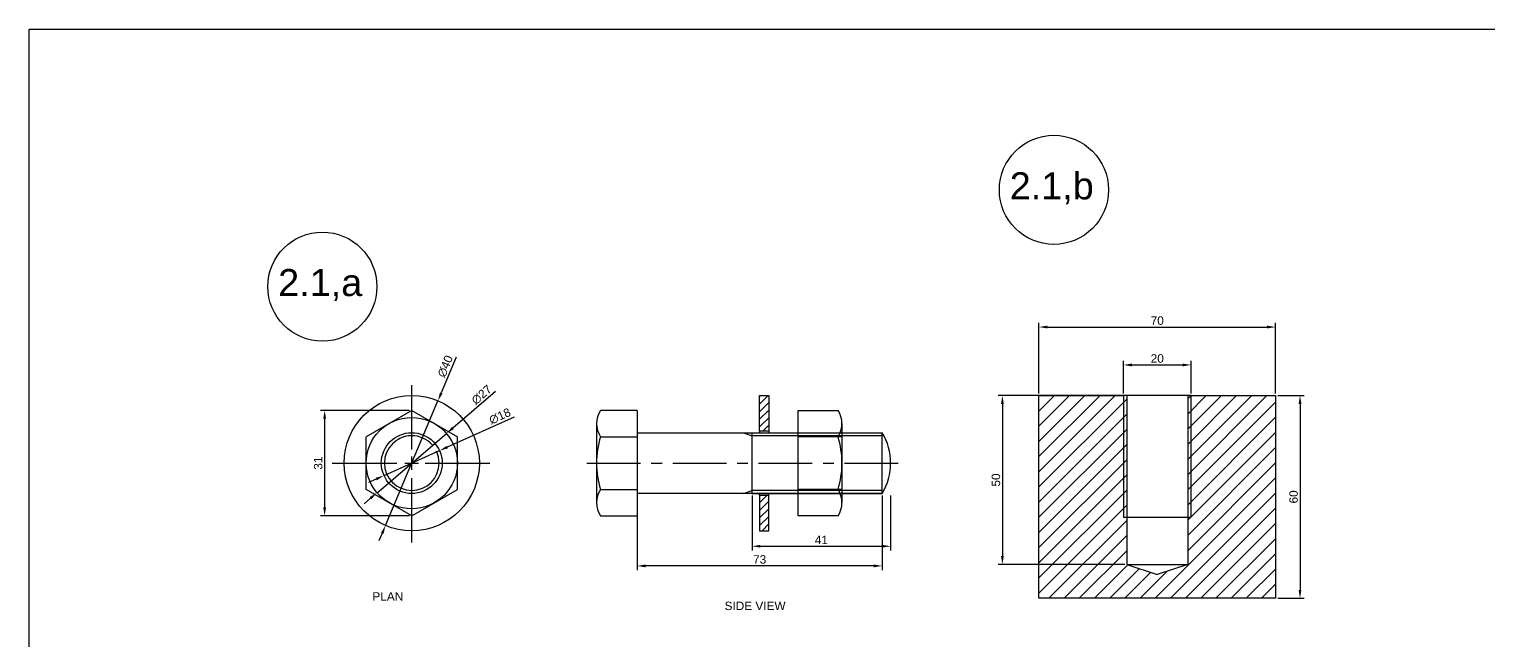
# Model space of a CAD drawing. Header units: millimetres. Extents: x 3067 to 6578, y 1382 to 1935.
# Drawn here: x 4520.3 to 4952.1, y 1754.1 to 1935 of the extents above; entities that cross this region are included whole.
import ezdxf

# ---------------------------------------------------------------- set-up
doc = ezdxf.new("R2010")
doc.units = ezdxf.units.MM
doc.linetypes.add('CENTER', pattern=[50.8, 31.75, -6.35, 6.35, -6.35])
doc.linetypes.add('CENTER2', pattern=[28.575, 19.05, -3.175, 3.175, -3.175])
doc.styles.get("Standard").update_dxf_attribs({"font": 'arial.ttf'})
doc.dimstyles.new('chella', dxfattribs={"dimtxt": 2.5, "dimasz": 2.5, "dimexe": 1.25, "dimexo": 0.625, "dimtad": 1, "dimdec": 0, "dimtxsty": 'Standard', "dimcen": 2.5, "dimclrd": 3, "dimclre": 3, "dimclrt": 4, "dimadec": 0, "dimazin": 0, "dimtfac": 1, "dimtdec": 0, "dimtmove": 0, "dimatfit": 3, "dimfxl": 1, "dimarcsym": 0})

# ---------------------------------------------------------------- blocks, each defined once
blk = doc.blocks.new('*U18')
at = {"color": 0, "linetype": 'CENTER2', "transparency": 16777216}
for p, q in [((0, 4), (0, 23.5)), ((-23.5, 0), (-4, 0)), ((4, 0), (23.5, 0)), ((0, -23.5), (0, -4))]:
    blk.add_line(p, q, dxfattribs=at)
at = {"color": 0, "linetype": 'Continuous', "transparency": 16777216}
for p, q in [((-2, 0), (2, 0)), ((0, -2), (0, 2))]:
    blk.add_line(p, q, dxfattribs=at)
blk = doc.blocks.new('*D65')
at = {"color": 3, "lineweight": -2, "transparency": 16777216}
for p, q in [((4889.66, 1826.68), (4897.52, 1826.68)), ((4896.27, 1824.18), (4896.27, 1769.18)), ((4889.66, 1766.68), (4897.52, 1766.68))]:
    blk.add_line(p, q, dxfattribs=at)
at = {"color": 3, "transparency": 16777216}
for points in [[(4895.85, 1824.18), (4896.69, 1824.18), (4896.27, 1826.68)], [(4895.85, 1769.18), (4896.69, 1769.18), (4896.27, 1766.68)]]:
    blk.add_solid(points, dxfattribs=at)
at = {"layer": 'Defpoints', "color": 0, "transparency": 16777216}
for p in [(4889.04, 1826.68), (4889.04, 1766.68), (4896.27, 1766.68)]:
    blk.add_point(p, dxfattribs=at)
at = {"color": 4, "transparency": 16777216, "insert": (4894.37, 1796.68), "char_height": 2.5, "attachment_point": 5, "rotation": 90}
blk.add_mtext('60', dxfattribs=at)
blk = doc.blocks.new('*D66')
at = {"color": 3, "lineweight": -2, "transparency": 16777216}
for p, q in [((4819.04, 1827.31), (4819.04, 1848.17)), ((4889.04, 1827.31), (4889.04, 1848.17)), ((4821.54, 1846.92), (4886.54, 1846.92))]:
    blk.add_line(p, q, dxfattribs=at)
at = {"color": 3, "transparency": 16777216}
for points in [[(4821.54, 1847.34), (4821.54, 1846.51), (4819.04, 1846.92)], [(4886.54, 1847.34), (4886.54, 1846.51), (4889.04, 1846.92)]]:
    blk.add_solid(points, dxfattribs=at)
at = {"layer": 'Defpoints', "color": 0, "transparency": 16777216}
for p in [(4889.04, 1846.92), (4819.04, 1826.68), (4889.04, 1826.68)]:
    blk.add_point(p, dxfattribs=at)
at = {"color": 4, "transparency": 16777216, "insert": (4854.04, 1848.82), "char_height": 2.5, "attachment_point": 5}
blk.add_mtext('70', dxfattribs=at)
blk = doc.blocks.new('*D67')
at = {"color": 3, "lineweight": -2, "transparency": 16777216}
for p, q in [((4844.04, 1827.31), (4844.04, 1836.96)), ((4846.54, 1835.71), (4861.54, 1835.71)), ((4864.04, 1827.31), (4864.04, 1836.96))]:
    blk.add_line(p, q, dxfattribs=at)
at = {"color": 3, "transparency": 16777216}
for points in [[(4846.54, 1836.13), (4846.54, 1835.29), (4844.04, 1835.71)], [(4861.54, 1836.13), (4861.54, 1835.29), (4864.04, 1835.71)]]:
    blk.add_solid(points, dxfattribs=at)
at = {"layer": 'Defpoints', "color": 0, "transparency": 16777216}
for p in [(4864.04, 1835.71), (4844.04, 1826.68), (4864.04, 1826.68)]:
    blk.add_point(p, dxfattribs=at)
at = {"color": 4, "transparency": 16777216, "insert": (4854.04, 1837.61), "char_height": 2.5, "attachment_point": 5}
blk.add_mtext('20', dxfattribs=at)
blk = doc.blocks.new('*D68')
at = {"color": 3, "lineweight": -2, "transparency": 16777216}
for p, q in [((4844.41, 1826.68), (4806.99, 1826.68)), ((4808.24, 1824.18), (4808.24, 1779.18)), ((4844.41, 1776.68), (4806.99, 1776.68))]:
    blk.add_line(p, q, dxfattribs=at)
at = {"color": 3, "transparency": 16777216}
for points in [[(4807.82, 1824.18), (4808.65, 1824.18), (4808.24, 1826.68)], [(4807.82, 1779.18), (4808.65, 1779.18), (4808.24, 1776.68)]]:
    blk.add_solid(points, dxfattribs=at)
at = {"layer": 'Defpoints', "color": 0, "transparency": 16777216}
for p in [(4845.04, 1826.68), (4808.24, 1776.68), (4845.04, 1776.68)]:
    blk.add_point(p, dxfattribs=at)
at = {"color": 4, "transparency": 16777216, "insert": (4806.33, 1801.68), "char_height": 2.5, "attachment_point": 5, "rotation": 90}
blk.add_mtext('50', dxfattribs=at)
blk = doc.blocks.new('*D69')
at = {"color": 3, "lineweight": -2, "transparency": 16777216}
for p, q in [((4646.69, 1838.01), (4642.24, 1827.42)), ((4625.75, 1788.25), (4641.27, 1825.12)), ((4624.78, 1785.94), (4623.81, 1783.64))]:
    blk.add_line(p, q, dxfattribs=at)
at = {"color": 3, "transparency": 16777216}
for points in [[(4641.85, 1827.58), (4642.62, 1827.26), (4641.27, 1825.12)], [(4624.4, 1786.11), (4625.17, 1785.78), (4625.75, 1788.25)]]:
    blk.add_solid(points, dxfattribs=at)
at = {"layer": 'Defpoints', "color": 0, "transparency": 16777216}
for p in [(4641.27, 1825.12), (4625.75, 1788.25)]:
    blk.add_point(p, dxfattribs=at)
at = {"color": 4, "transparency": 16777216, "insert": (4643.41, 1835.3), "char_height": 2.5, "attachment_point": 5, "rotation": 67.1772}
blk.add_mtext('∅40', dxfattribs=at)
blk = doc.blocks.new('*D70')
at = {"color": 3, "lineweight": -2, "transparency": 16777216}
for p, q in [((4658.33, 1827.82), (4645.69, 1817.06)), ((4623.23, 1797.93), (4643.79, 1815.44)), ((4621.33, 1796.31), (4619.43, 1794.68))]:
    blk.add_line(p, q, dxfattribs=at)
at = {"color": 3, "transparency": 16777216}
for points in [[(4645.42, 1817.38), (4645.96, 1816.74), (4643.79, 1815.44)], [(4621.06, 1796.62), (4621.6, 1795.99), (4623.23, 1797.93)]]:
    blk.add_solid(points, dxfattribs=at)
at = {"layer": 'Defpoints', "color": 0, "transparency": 16777216}
for p in [(4643.79, 1815.44), (4623.23, 1797.93)]:
    blk.add_point(p, dxfattribs=at)
at = {"color": 4, "transparency": 16777216, "insert": (4654.18, 1826.88), "char_height": 2.5, "attachment_point": 5, "rotation": 40.4289}
blk.add_mtext('∅27', dxfattribs=at)
blk = doc.blocks.new('*D71')
at = {"color": 3, "lineweight": -2, "transparency": 16777216}
for p, q in [((4663.84, 1820.3), (4644, 1811.39)), ((4625.3, 1802.99), (4641.72, 1810.37)), ((4623.02, 1801.97), (4620.74, 1800.95))]:
    blk.add_line(p, q, dxfattribs=at)
at = {"color": 3, "transparency": 16777216}
for points in [[(4643.83, 1811.77), (4644.17, 1811.01), (4641.72, 1810.37)], [(4622.85, 1802.35), (4623.19, 1801.59), (4625.3, 1802.99)]]:
    blk.add_solid(points, dxfattribs=at)
at = {"layer": 'Defpoints', "color": 0, "transparency": 16777216}
for p in [(4641.72, 1810.37), (4625.3, 1802.99)]:
    blk.add_point(p, dxfattribs=at)
at = {"color": 4, "transparency": 16777216, "insert": (4659.59, 1820.55), "char_height": 2.5, "attachment_point": 5, "rotation": 24.1868}
blk.add_mtext('∅18', dxfattribs=at)
blk = doc.blocks.new('*D72')
at = {"color": 3, "lineweight": -2, "transparency": 16777216}
for p, q in [((4632.89, 1822.28), (4606.49, 1822.28)), ((4607.74, 1819.78), (4607.74, 1793.58)), ((4632.89, 1791.08), (4606.49, 1791.08))]:
    blk.add_line(p, q, dxfattribs=at)
at = {"color": 3, "transparency": 16777216}
for points in [[(4607.33, 1819.78), (4608.16, 1819.78), (4607.74, 1822.28)], [(4607.33, 1793.58), (4608.16, 1793.58), (4607.74, 1791.08)]]:
    blk.add_solid(points, dxfattribs=at)
at = {"layer": 'Defpoints', "color": 0, "transparency": 16777216}
for p in [(4633.51, 1822.28), (4607.74, 1791.08), (4633.51, 1791.08)]:
    blk.add_point(p, dxfattribs=at)
at = {"color": 4, "transparency": 16777216, "insert": (4605.84, 1806.68), "char_height": 2.5, "attachment_point": 5, "rotation": 90}
blk.add_mtext('31', dxfattribs=at)
blk = doc.blocks.new('*D73')
at = {"color": 3, "lineweight": -2, "transparency": 16777216}
for p, q in [((4734.17, 1797.06), (4734.17, 1780.83)), ((4775.17, 1797.06), (4775.17, 1780.83)), ((4736.67, 1782.08), (4772.67, 1782.08))]:
    blk.add_line(p, q, dxfattribs=at)
at = {"color": 3, "transparency": 16777216}
for points in [[(4736.67, 1782.5), (4736.67, 1781.67), (4734.17, 1782.08)], [(4772.67, 1782.5), (4772.67, 1781.67), (4775.17, 1782.08)]]:
    blk.add_solid(points, dxfattribs=at)
at = {"layer": 'Defpoints', "color": 0, "transparency": 16777216}
for p in [(4734.17, 1797.68), (4775.17, 1797.68), (4775.17, 1782.08)]:
    blk.add_point(p, dxfattribs=at)
at = {"color": 4, "transparency": 16777216, "insert": (4754.67, 1783.96), "char_height": 2.5, "attachment_point": 5}
blk.add_mtext('41', dxfattribs=at)
blk = doc.blocks.new('*D74')
at = {"color": 3, "lineweight": -2, "transparency": 16777216}
for p, q in [((4700.17, 1797.06), (4700.17, 1775.01)), ((4772.67, 1797.06), (4772.67, 1775.01)), ((4770.17, 1776.26), (4702.67, 1776.26))]:
    blk.add_line(p, q, dxfattribs=at)
at = {"color": 3, "transparency": 16777216}
for points in [[(4702.67, 1776.68), (4702.67, 1775.85), (4700.17, 1776.26)], [(4770.17, 1776.68), (4770.17, 1775.85), (4772.67, 1776.26)]]:
    blk.add_solid(points, dxfattribs=at)
at = {"layer": 'Defpoints', "color": 0, "transparency": 16777216}
for p in [(4700.17, 1797.68), (4772.67, 1797.68), (4700.17, 1776.26)]:
    blk.add_point(p, dxfattribs=at)
at = {"color": 4, "transparency": 16777216, "insert": (4736.42, 1778.17), "char_height": 2.5, "attachment_point": 5}
blk.add_mtext('73', dxfattribs=at)

msp = doc.modelspace()

# ---------------------------------------------------------------- hatches: boundary and pattern name
h = msp.add_hatch()
h.set_pattern_fill('ANSI31', color=3, scale=0.5)
h.set_pattern_definition([(45, (2247.4638, -191.1138), (-1.122532, 1.122532), [])])
h.paths.add_polyline_path([(4739.12, 1826.68), (4736.42, 1826.68), (4736.42, 1816.18), (4739.12, 1816.18)])
h.paths.add_polyline_path([(4739.12, 1797.18), (4736.42, 1797.18), (4736.42, 1786.68), (4739.12, 1786.68)])
h = msp.add_hatch()
h.set_pattern_fill('ANSI31', color=3)
h.set_pattern_definition([(45, (2201.6297, -189.156), (-2.245064, 2.245064), [])])
h.paths.add_polyline_path([(4844.04, 1826.68), (4819.04, 1826.68), (4819.04, 1766.68), (4889.04, 1766.68), (4889.04, 1826.68), (4864.04, 1826.68), (4864.04, 1790.68), (4863.04, 1790.68), (4863.04, 1776.68), (4854.04, 1773.76), (4845.04, 1776.68), (4845.04, 1790.68), (4844.04, 1790.68)])
h.paths.add_polyline_path([(4845.04, 1826.68), (4844.04, 1826.68), (4844.04, 1790.68), (4845.04, 1790.68)], flags=17)
h.paths.add_polyline_path([(4864.04, 1826.68), (4863.04, 1826.68), (4863.04, 1790.68), (4864.04, 1790.68)], flags=17)

# ---------------------------------------------------------------- linework, layer by layer
at = {"color": 4}
for p, q in [((4736.42, 1816.18), (4736.42, 1826.68)), ((4736.42, 1826.68), (4739.12, 1826.68)), ((4739.12, 1826.68), (4739.12, 1816.18)), ((4819.04, 1766.68), (4819.04, 1826.68)), ((4819.04, 1826.68), (4844.04, 1826.68)), ((4844.04, 1826.68), (4844.04, 1790.68)), ((4864.04, 1826.68), (4844.04, 1826.68)), ((4845.04, 1826.68), (4845.04, 1776.68)), ((4863.04, 1826.68), (4863.04, 1776.68)), ((4864.04, 1790.68), (4864.04, 1826.68)), ((4864.04, 1826.68), (4889.04, 1826.68)), ((4889.04, 1826.68), (4889.04, 1766.68)), ((4633.51, 1822.28), (4620.01, 1814.48)), ((4633.51, 1822.28), (4647.01, 1814.48)), ((4700.17, 1822.28), (4689.32, 1822.28)), ((4700.17, 1822.28), (4700.17, 1791.08)), ((4747.77, 1791.08), (4747.77, 1822.28)), ((4747.77, 1822.28), (4759.62, 1822.28)), ((4688.17, 1818.38), (4688.17, 1794.98)), ((4760.77, 1818.38), (4760.77, 1794.98)), ((4620.01, 1798.88), (4620.01, 1814.48)), ((4647.01, 1798.88), (4647.01, 1814.48)), ((4689.32, 1814.48), (4700.17, 1814.48)), ((4700.17, 1815.68), (4772.67, 1815.68)), ((4731.67, 1815.68), (4734.17, 1814.78)), ((4734.17, 1797.68), (4734.17, 1815.68)), ((4772.67, 1814.78), (4734.17, 1814.78)), ((4736.42, 1816.18), (4739.12, 1816.18)), ((4736.42, 1816.18), (4736.42, 1815.68)), ((4739.12, 1816.18), (4739.12, 1815.68)), ((4760.77, 1814.48), (4747.77, 1814.48)), ((4772.67, 1797.68), (4772.67, 1815.68)), ((4633.51, 1791.08), (4620.01, 1798.88)), ((4633.51, 1791.08), (4647.01, 1798.88)), ((4689.32, 1798.88), (4700.17, 1798.88)), ((4772.67, 1797.68), (4700.17, 1797.68)), ((4731.67, 1797.68), (4734.17, 1798.58)), ((4772.67, 1798.58), (4734.17, 1798.58)), ((4734.17, 1797.68), (4772.67, 1797.68)), ((4736.42, 1797.18), (4736.42, 1797.68)), ((4736.42, 1797.18), (4736.42, 1786.68)), ((4736.42, 1797.18), (4739.12, 1797.18)), ((4739.12, 1797.18), (4739.12, 1797.68)), ((4739.12, 1786.68), (4739.12, 1797.18)), ((4760.77, 1798.88), (4747.77, 1798.88)), ((4689.32, 1791.08), (4700.17, 1791.08)), ((4759.62, 1791.08), (4747.77, 1791.08)), ((4844.04, 1790.68), (4864.04, 1790.68)), ((4736.42, 1786.68), (4739.12, 1786.68)), ((4845.04, 1776.68), (4863.04, 1776.68)), ((4845.04, 1776.68), (4854.04, 1773.76)), ((4863.04, 1776.68), (4854.04, 1773.76)), ((4889.04, 1766.68), (4819.04, 1766.68))]:
    msp.add_line(p, q, dxfattribs=at)
at = {"color": 1, "linetype": 'CENTER', "ltscale": 0.5}
msp.add_line((4685.33, 1806.68), (4777.78, 1806.68), dxfattribs=at)
at = {"color": 6}
msp.add_lwpolyline([(5209.69, 1474.33), (4520.34, 1474.33), (4520.34, 1935.03), (5209.69, 1935.03)], close=True, dxfattribs=at)
at = {"color": 4, "lineweight": 25}
for centre in [(4823.47, 1887.5), (4607.07, 1858.88)]:
    msp.add_circle(centre, 16.14, dxfattribs=at)
at = {"color": 4}
for radius in [20, 13.5, 9]:
    msp.add_circle((4633.51, 1806.68), radius, dxfattribs=at)
for centre, radius, start, end in [((4695.35, 1818.38), 7.19, 147.1328, 212.8672), ((4753.58, 1818.38), 7.19, 327.1328, 32.8672), ((4633.51, 1806.68), 8.1, 90, 0), ((4633.51, 1806.68), 8.1, 90, 180), ((4633.51, 1806.68), 8.1, 90, 120), ((4633.51, 1806.68), 8.1, 42.1242, 90), ((4715.19, 1806.68), 27.02, 163.2213, 196.7787), ((4733.75, 1806.68), 27.02, 343.2213, 16.7787), ((4757.72, 1806.68), 17.45, 328.9518, 31.0482), ((4633.51, 1806.68), 8.1, 0, 25.8898), ((4695.35, 1794.98), 7.19, 147.1328, 212.8672), ((4753.58, 1794.98), 7.19, 327.1328, 32.8672)]:
    msp.add_arc(centre, radius, start, end, dxfattribs=at)

# ---------------------------------------------------------------- block references
at = {"color": 1, "linetype": 'CENTER2'}
msp.add_blockref('*U18', (4633.51, 1806.68), dxfattribs=at)

# ---------------------------------------------------------------- texts
at = {"color": 4, "linetype": 'ByBlock', "ltscale": 0.2}
for s, p in [('2.1,b', (4810.4, 1884.7)), ('2.1,a', (4594, 1856.08))]:
    msp.add_text(s, height=8, dxfattribs=at).set_placement(p)
at = {"color": 4}
for s, p in [('PLAN', (4621.87, 1765.98)), ('SIDE VIEW', (4726.05, 1763.21))]:
    msp.add_text(s, height=2.5, dxfattribs=at).set_placement(p)

# ---------------------------------------------------------------- dimensions: what is measured, and where the dimension line sits
for base, p1, p2, picture, middle in [((4889.04, 1846.92), (4819.04, 1826.68), (4889.04, 1826.68), '*D66', (4854.04, 1848.82)), ((4864.04, 1835.71), (4844.04, 1826.68), (4864.04, 1826.68), '*D67', (4854.04, 1837.61)), ((4700.16757213, 1776.26488904), (4772.66757213, 1797.68186186), (4700.16757213, 1797.68186186), '*D74', (4736.41757213, 1778.16717417)), ((4775.17, 1782.08), (4734.17, 1797.68), (4775.17, 1797.68), '*D73', (4754.67, 1783.96))]:
    dim = msp.add_linear_dim(base=base, p1=p1, p2=p2, dimstyle='chella', dxfattribs=at)
    dim.commit()
    dim.dimension.update_dxf_attribs({"geometry": picture, "text_midpoint": middle})
for p1, p2, picture, middle in [((4625.75, 1788.25), (4641.27, 1825.12), '*D69', (4645.23, 1834.53)), ((4623.23, 1797.93), (4643.79, 1815.44), '*D70', (4655.45, 1825.38)), ((4625.3, 1802.99), (4641.72, 1810.37), '*D71', (4660.39, 1818.76))]:
    dim = msp.add_diameter_dim_2p(p1=p1, p2=p2, dimstyle='chella', dxfattribs=at)
    dim.commit()
    dim.dimension.update_dxf_attribs({"geometry": picture, "text_midpoint": middle, "dimtype": 163})
for base, p1, p2, picture, middle in [((4808.24, 1776.68), (4845.04, 1826.68), (4845.04, 1776.68), '*D68', (4806.33, 1801.68)), ((4896.27, 1766.68), (4889.04, 1826.68), (4889.04, 1766.68), '*D65', (4894.37, 1796.68)), ((4607.74, 1791.08), (4633.51, 1822.28), (4633.51, 1791.08), '*D72', (4605.84, 1806.68))]:
    dim = msp.add_linear_dim(base=base, p1=p1, p2=p2, angle=90, dimstyle='chella', dxfattribs=at)
    dim.commit()
    dim.dimension.update_dxf_attribs({"geometry": picture, "text_midpoint": middle})

doc.saveas('drawing.dxf')
